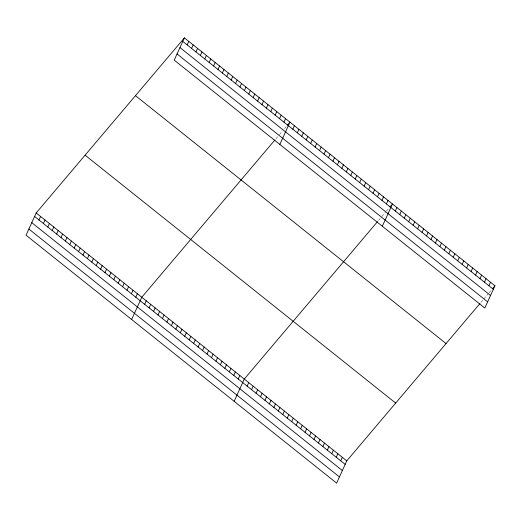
<?xml version="1.0" encoding="UTF-8"?>
<svg xmlns="http://www.w3.org/2000/svg" width="521" height="521" viewBox="0 0 521 521"><rect width="100%" height="100%" fill="white"/><g stroke="black" fill="none" stroke-linecap="round" stroke-linejoin="round"><path stroke-width="0.39" stroke-dasharray="2.6 1.95" d="M276 138.677L277.993 136.32M279.49 134.555L282.486 131.012M284.479 128.654L286.478 126.297M378.487 220.487L381.483 216.951M381.984 216.358L385.475 212.236M386.471 211.057L388.966 208.107M480.981 302.297L487.962 294.039M488.965 292.861L491.459 289.917"/><path stroke-width="0.78" d="M184.375 37.883L174.229 60.136L484.81 308.041L494.95 285.788L184.375 37.883L36.19 212.959L26.05 235.212L336.625 483.117L346.771 460.864L479.978 303.476M38.99 219.979L40.592 216.469M43.393 223.489L44.988 219.986M47.795 227L49.391 223.496M52.191 230.516L53.793 227.006M56.594 234.027L58.189 230.516M60.99 237.537L62.592 234.033M65.392 241.047L66.988 237.543M69.794 244.564L71.39 241.054M74.19 248.074L75.792 244.564M78.593 251.584L80.188 248.081M82.989 255.101L84.591 251.591M87.391 258.611L88.987 255.101M187.176 44.904L188.771 41.393M91.794 262.122L93.389 258.611M191.572 48.414L193.174 44.91M96.19 265.632L97.792 262.128M195.974 51.931L197.57 48.42M100.592 269.149L102.188 265.638M200.377 55.441L201.972 51.931M104.988 272.659L106.59 269.149M204.773 58.951L206.375 55.447M109.39 276.169L110.986 272.659M209.175 62.461L210.771 58.958M113.793 279.679L115.388 276.176M213.571 65.978L215.173 62.468M118.189 283.196L119.791 279.686M217.973 69.488L219.569 65.978M122.591 286.706L124.187 283.196M222.376 72.999L223.971 69.495M126.987 290.217L128.589 286.713M226.772 76.515L228.374 73.005M131.39 293.727L132.985 290.223M231.174 80.026L232.77 76.515M135.792 297.244L137.388 293.733M235.57 83.536L237.172 80.026M131.644 319.497L141.79 297.244L274.997 139.856M239.973 87.046L241.568 83.542M144.643 304.31L146.245 300.806M244.375 90.563L245.971 87.053M149.104 307.865L150.699 304.362M248.771 94.073L250.373 90.563M153.558 311.421L155.154 307.918M253.173 97.583L254.769 94.073M158.013 314.984L159.615 311.473M257.569 101.094L259.171 97.59M162.467 318.539L164.069 315.029M261.972 104.61L263.567 101.1M166.928 322.095L168.524 318.585M266.374 108.121L267.97 104.61M171.383 325.651L172.979 322.141M270.77 111.631L272.372 108.121M175.838 329.207L177.44 325.703M275.173 115.141L276.768 111.637M180.292 332.763L181.894 329.259M279.569 118.658L281.171 115.148M184.753 336.325L186.349 332.815M283.971 122.168L285.567 118.658M189.208 339.881L190.803 336.371M279.829 144.428L289.969 122.174L287.475 125.118M193.662 343.437L195.258 339.926M292.828 129.234L294.424 125.73M198.117 346.993L199.719 343.482M297.283 132.796L298.885 129.286M202.571 350.548L204.173 347.045M301.737 136.352L303.339 132.842M207.032 354.104L208.628 350.6M306.198 139.908L307.794 136.398M211.487 357.667L213.082 354.156M310.653 143.464L312.248 139.954M215.941 361.222L217.544 357.712M315.107 147.02L316.703 143.516M220.396 364.778L221.998 361.268M319.562 150.576L321.164 147.072M224.857 368.334L226.453 364.824M324.016 154.131L325.618 150.628M229.312 371.89L230.907 368.386M328.477 157.694L330.073 154.183M233.766 375.446L235.368 371.942M332.932 161.249L334.528 157.739M238.221 379.008L239.823 375.498M337.387 164.805L338.989 161.295M234.137 401.307L244.277 379.054L377.491 221.666M341.841 168.361L343.443 164.851M247.136 386.12L248.732 382.609M346.302 171.917L347.898 168.413M251.591 389.675L253.193 386.165M350.757 175.473L352.352 171.969M256.045 393.231L257.648 389.728M355.211 179.035L356.813 175.525M260.507 396.787L262.102 393.283M359.666 182.591L361.268 179.081M264.961 400.343L266.557 396.839M364.127 186.147L365.722 182.637M269.416 403.905L271.018 400.395M368.581 189.703L370.177 186.192M273.87 407.461L275.472 403.951M373.036 193.258L374.638 189.755M278.331 411.017L279.927 407.507M377.491 196.814L379.093 193.311M282.786 414.573L284.381 411.062M381.952 200.377L383.547 196.866M287.24 418.129L288.836 414.625M386.406 203.932L388.002 200.422M291.695 421.684L293.297 418.181M382.316 226.231L392.463 203.978L389.962 206.928M296.149 425.247L297.751 421.736M395.315 211.044L396.917 207.534M300.61 428.803L302.206 425.292M399.776 214.6L401.372 211.096M305.065 432.358L306.661 428.848M404.231 218.156L405.826 214.652M309.52 435.914L311.122 432.404M408.685 221.718L410.281 218.208M313.974 439.47L315.576 435.966M413.14 225.274L414.742 221.764M318.435 443.026L320.031 439.522M417.595 228.83L419.197 225.319M322.89 446.588L324.485 443.078M422.056 232.386L423.651 228.875M327.344 450.144L328.946 446.634M426.51 235.941L428.106 232.438M331.799 453.7L333.401 450.19M430.965 239.497L432.567 235.993M336.26 457.256L337.855 453.745M435.419 243.053L437.021 239.549M340.714 460.811L342.31 457.308M439.88 246.615L441.476 243.105M444.335 250.171L445.93 246.661M448.789 253.727L450.391 250.217M453.244 257.283L454.846 253.773M457.705 260.839L459.301 257.335M462.16 264.394L463.755 260.891M466.614 267.957L468.216 264.447M471.069 271.513L472.671 268.002M475.53 275.068L477.125 271.558M479.984 278.624L481.58 275.114M484.439 282.18L486.041 278.676M488.893 285.736L490.495 282.232M492.456 288.738L494.95 285.788M182.773 41.393L493.354 289.298M179.953 47.58L490.535 295.479M177.049 53.95L487.63 301.854M135.473 95.662L446.048 343.56M85.092 155.186L395.667 403.085M36.19 212.959L346.771 460.864M34.594 216.469L345.169 464.367M31.774 222.656L342.349 470.554M28.87 229.025L339.445 476.93"/></g></svg>
